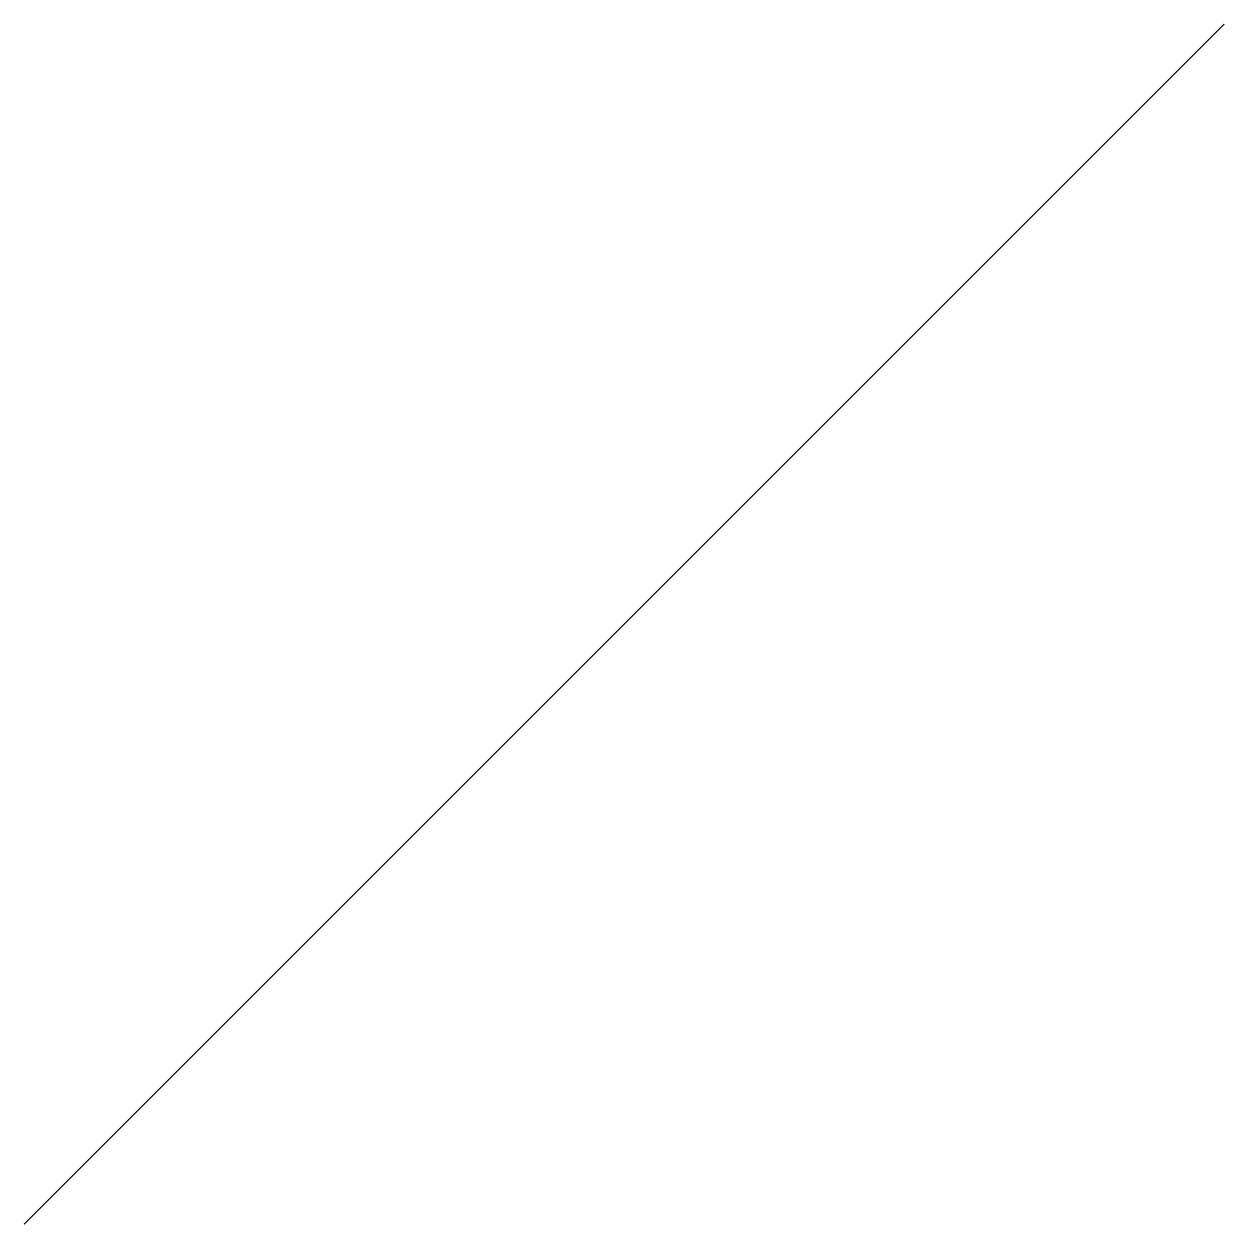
# Model space of a CAD drawing. Extents: x -11.1 to 9, y -11.1 to 9.
import ezdxf

# ---------------------------------------------------------------- set-up
doc = ezdxf.new("R2010")
doc.units = 0
doc.header["$MEASUREMENT"] = 0
doc.layers.get('0').update_dxf_attribs({"linetype": 'CONTINUOUS'})

msp = doc.modelspace()

# ---------------------------------------------------------------- linework, layer by layer
msp.add_line((-11.11, -11.11, -11.11), (9, 9, 9))

doc.saveas('drawing.dxf')
